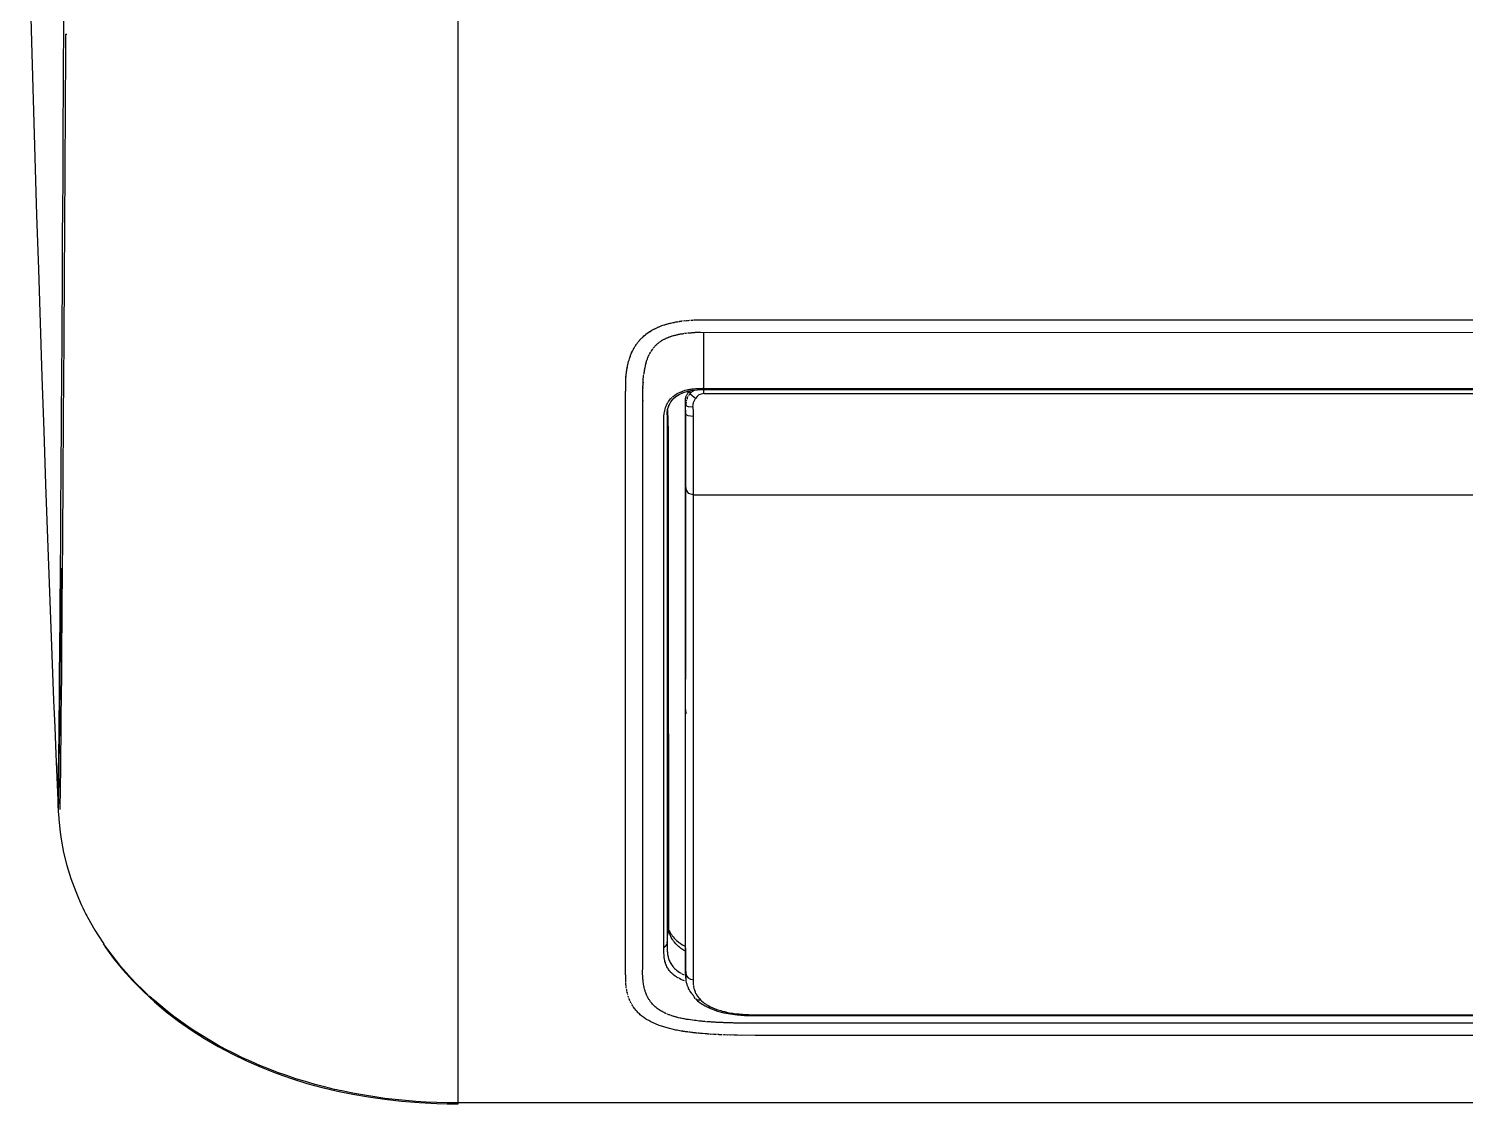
# Model space of a CAD drawing. Header units: millimetres. Extents: x 1291 to 5660, y 748 to 2981.
# Drawn here: x 1292 to 1448.4, y 2232.3 to 2349.4 of the extents above; entities that cross this region are included whole.
import ezdxf

# ---------------------------------------------------------------- set-up
doc = ezdxf.new("R2010")
doc.units = ezdxf.units.MM

msp = doc.modelspace()

# ---------------------------------------------------------------- linework, layer by layer
for p, q in [((1359.93, 2314.57), (1359.84, 2314.44)), ((1360.12, 2314.79), (1359.99, 2314.64)), ((1366.56, 2239.9), (1366.19, 2239.93))]:
    msp.add_line(p, q)
for points in [[(1338.71, 2417.24), (1338.71, 2232.29)], [(1291.99, 2358.46), (1292.33, 2346.73), (1292.85, 2329.13), (1293.04, 2323.25), (1293.42, 2311.52), (1293.63, 2305.65), (1293.83, 2299.78), (1294.03, 2293.91), (1294.25, 2288.05), (1294.47, 2282.18), (1294.7, 2276.31), (1294.82, 2273.37), (1294.94, 2270.44), (1295.19, 2264.57), (1295.19, 2264.69), (1295.2, 2264.81), (1295.2, 2265.05), (1295.2, 2265.28), (1295.21, 2265.53), (1295.22, 2266.49), (1295.22, 2267.47), (1295.23, 2268.46), (1295.26, 2270.49), (1295.29, 2272.56), (1295.3, 2273.62), (1295.31, 2274.68), (1295.32, 2275.76), (1295.33, 2276.85), (1295.34, 2277.96), (1295.35, 2279.08), (1295.35, 2279.64), (1295.35, 2280.2), (1295.36, 2280.78), (1295.36, 2281.35), (1295.41, 2286.04), (1295.45, 2290.9), (1295.47, 2293.41), (1295.48, 2295.96), (1295.48, 2296.61), (1295.49, 2297.25), (1295.49, 2297.91), (1295.5, 2298.24), (1295.5, 2298.56), (1295.51, 2299.88), (1295.52, 2301.2), (1295.56, 2306.6), (1295.6, 2312.17), (1295.61, 2315.02), (1295.63, 2317.9), (1295.65, 2320.83), (1295.67, 2323.79), (1295.68, 2326.8), (1295.7, 2329.83), (1295.72, 2332.92), (1295.74, 2336.04), (1295.75, 2339.21), (1295.78, 2342.4), (1295.79, 2345.64), (1295.81, 2348.92), (1295.74, 2355.76)], [(1296.03, 2348.8), (1296, 2348.79), (1295.98, 2345.5), (1295.96, 2342.24), (1295.95, 2339.03), (1295.93, 2335.85), (1295.91, 2332.72), (1295.89, 2329.63), (1295.87, 2326.58), (1295.85, 2323.58), (1295.83, 2320.62), (1295.82, 2317.7), (1295.8, 2314.83), (1295.79, 2311.98), (1295.74, 2306.44), (1295.71, 2301.06), (1295.69, 2298.44), (1295.67, 2295.86), (1295.66, 2293.32), (1295.64, 2290.82), (1295.6, 2285.96), (1295.56, 2281.28), (1295.54, 2278.99), (1295.52, 2276.77), (1295.51, 2276.22), (1295.5, 2275.12), (1295.49, 2274.58), (1295.48, 2273.5), (1295.47, 2272.43), (1295.45, 2270.36), (1295.43, 2268.32), (1295.42, 2267.31), (1295.41, 2266.33), (1295.4, 2265.84), (1295.39, 2265.35), (1295.39, 2264.64), (1295.38, 2264.52), (1295.38, 2264.4)], [(1296.12, 2348.8), (1296.08, 2348.8)], [(1359.14, 2316.1), (1359.2, 2316.15), (1359.54, 2316.4), (1359.6, 2316.44), (1359.67, 2316.47), (1359.85, 2316.59), (1359.91, 2316.62), (1360.17, 2316.76)], [(1360.04, 2316.69), (1360.3, 2316.82)], [(1360.3, 2316.82), (1360.37, 2316.85), (1360.44, 2316.89), (1360.65, 2316.98), (1360.72, 2317), (1360.79, 2317.03), (1360.87, 2317.06), (1360.94, 2317.09), (1361.17, 2317.17), (1361.25, 2317.19), (1361.33, 2317.22), (1361.41, 2317.24), (1361.49, 2317.27), (1361.57, 2317.29), (1361.66, 2317.31), (1361.74, 2317.33), (1361.83, 2317.35), (1361.91, 2317.37), (1362.17, 2317.44), (1362.26, 2317.45), (1362.35, 2317.47), (1362.44, 2317.49), (1362.53, 2317.5), (1362.63, 2317.52), (1362.64, 2317.52), (1362.66, 2317.53)], [(1360.51, 2316.92), (1360.58, 2316.95)], [(1362.7, 2317.53), (1362.72, 2317.54), (1362.73, 2317.54)], [(1362.83, 2317.56), (1362.84, 2317.56)], [(1362.87, 2317.57), (1362.91, 2317.57)], [(1362.97, 2317.58), (1362.99, 2317.58)], [(1363, 2317.58), (1363.02, 2317.59)], [(1363.05, 2317.59), (1363.07, 2317.59)], [(1363.08, 2317.59), (1363.1, 2317.6), (1363.12, 2317.6), (1363.13, 2317.6)], [(1363.17, 2317.6), (1363.18, 2317.61)], [(1363.2, 2317.61), (1363.21, 2317.61)], [(1363.28, 2317.62), (1363.3, 2317.62), (1363.73, 2317.66), (1363.74, 2317.67), (1363.92, 2317.68)], [(1363.41, 2317.63), (1363.43, 2317.64)], [(1363.57, 2317.65), (1363.59, 2317.65)], [(1363.62, 2317.65), (1363.64, 2317.66)], [(1363.8, 2317.67), (1363.82, 2317.67)], [(1363.92, 2317.68), (1363.94, 2317.68)], [(1364, 2317.68), (1364.02, 2317.69)], [(1364.09, 2317.69), (1364.31, 2317.7), (1364.33, 2317.71)], [(1364.14, 2317.69), (1364.16, 2317.7)], [(1364.22, 2317.7), (1364.24, 2317.7)], [(1364.4, 2317.71), (1364.42, 2317.72), (1364.96, 2317.73), (1365.02, 2317.73), (1365.24, 2317.73), (1365.32, 2317.74), (2282.07, 2317.73), (2282.12, 2317.73), (2282.77, 2317.7), (2282.81, 2317.7)], [(1364.53, 2317.72), (1364.57, 2317.72)], [(1364.72, 2317.72), (1364.77, 2317.73)], [(1357.38, 2313.44), (1357.4, 2313.49), (1357.41, 2313.53), (1357.43, 2313.59), (1357.5, 2313.77), (1357.52, 2313.82), (1357.53, 2313.87), (1357.55, 2313.91), (1357.57, 2313.96), (1357.62, 2314.1), (1357.64, 2314.14), (1357.73, 2314.33), (1357.79, 2314.46), (1357.83, 2314.52), (1357.93, 2314.7), (1357.96, 2314.76), (1358, 2314.82), (1358.04, 2314.87), (1358.08, 2314.94), (1358.11, 2314.99), (1358.2, 2315.11), (1358.23, 2315.16), (1358.28, 2315.21), (1358.32, 2315.27), (1358.36, 2315.32), (1358.4, 2315.37), (1358.68, 2315.68)], [(1358.5, 2315.48), (1358.54, 2315.53)], [(1358.58, 2315.58), (1358.73, 2315.73), (1358.78, 2315.78), (1358.88, 2315.87), (1358.98, 2315.97), (1359.14, 2316.1)], [(1359.04, 2316.01), (1359.09, 2316.05)], [(1359.42, 2316.31), (1359.49, 2316.35)], [(1359.73, 2316.51), (1359.79, 2316.55)], [(1361.11, 2315.55), (1361.08, 2315.53), (1361.01, 2315.5), (1360.87, 2315.42), (1360.81, 2315.38), (1360.74, 2315.33), (1360.68, 2315.28), (1360.61, 2315.24), (1360.55, 2315.18), (1360.48, 2315.13), (1360.42, 2315.09), (1360.36, 2315.03), (1360.3, 2314.97), (1360.24, 2314.92), (1360.18, 2314.85), (1360.15, 2314.83)], [(1363.33, 2316.21), (1363.27, 2316.2), (1363.2, 2316.19), (1363.15, 2316.18), (1363.09, 2316.17), (1363.04, 2316.16), (1362.98, 2316.16), (1362.94, 2316.15), (1362.78, 2316.12), (1362.74, 2316.12), (1362.72, 2316.11), (1362.69, 2316.1), (1362.65, 2316.09), (1362.56, 2316.07), (1362.48, 2316.05), (1362.4, 2316.03), (1362.32, 2316.01), (1362.24, 2315.99), (1362.17, 2315.97), (1361.96, 2315.91), (1361.89, 2315.88), (1361.83, 2315.86), (1361.76, 2315.84), (1361.7, 2315.82), (1361.64, 2315.8), (1361.58, 2315.78), (1361.53, 2315.75), (1361.37, 2315.68), (1361.33, 2315.66), (1361.19, 2315.6), (1361.15, 2315.58)], [(1361.28, 2315.65), (1361.24, 2315.62)], [(1361.48, 2315.73), (1361.42, 2315.7)], [(1362.09, 2315.95), (1362.03, 2315.93)], [(1362.89, 2316.14), (1362.81, 2316.13)], [(1363.71, 2316.26), (1363.55, 2316.24), (1363.48, 2316.23), (1363.4, 2316.22)], [(1364.54, 2316.33), (1364.48, 2316.32), (1364.42, 2316.31), (1364.37, 2316.31), (1364.27, 2316.3), (1364.17, 2316.3), (1364.07, 2316.29), (1363.88, 2316.27), (1363.8, 2316.27)], [(1364.65, 2316.33), (1364.59, 2316.33)], [(2282.74, 2316.32), (1365.15, 2316.34), (1365.1, 2316.34), (1364.76, 2316.34), (1364.7, 2316.33)], [(2281.69, 2309.68), (1365.49, 2309.68), (1365.49, 2316.34)], [(1357.46, 2313.68), (1357.48, 2313.72)], [(1357.59, 2314), (1357.6, 2314.05)], [(1357.68, 2314.2), (1357.7, 2314.27)], [(1357.86, 2314.58), (1357.9, 2314.64)], [(1359.52, 2313.91), (1359.44, 2313.75), (1359.42, 2313.69), (1359.39, 2313.63), (1359.37, 2313.57), (1359.34, 2313.5), (1359.32, 2313.42), (1359.29, 2313.35), (1359.26, 2313.28), (1359.24, 2313.2), (1359.22, 2313.13), (1359.2, 2313.07), (1359.18, 2313), (1359.12, 2312.75), (1359.1, 2312.69), (1359.07, 2312.52), (1359.06, 2312.47), (1359.05, 2312.43), (1359.04, 2312.37), (1359.03, 2312.32), (1359.03, 2312.28), (1359.02, 2312.23), (1359.01, 2312.19), (1359.01, 2312.15), (1358.99, 2312.05), (1358.97, 2311.96), (1358.96, 2311.86)], [(1359.5, 2313.86), (1359.47, 2313.8)], [(1359.69, 2314.22), (1359.6, 2314.06), (1359.57, 2314.02), (1359.55, 2313.96)], [(1359.66, 2314.17), (1359.63, 2314.12)], [(1359.9, 2314.52), (1359.77, 2314.36), (1359.75, 2314.31), (1359.72, 2314.27)], [(1360.06, 2314.72), (1360.02, 2314.68)], [(1357.02, 2311.43), (1357.05, 2311.78), (1357.06, 2311.84), (1357.07, 2311.9), (1357.07, 2311.96), (1357.08, 2312.01), (1357.09, 2312.13), (1357.1, 2312.18), (1357.11, 2312.23), (1357.12, 2312.29), (1357.13, 2312.35), (1357.18, 2312.62), (1357.19, 2312.67), (1357.26, 2312.99)], [(1357.14, 2312.4), (1357.15, 2312.46)], [(1357.16, 2312.51), (1357.17, 2312.56)], [(1357.22, 2312.83), (1357.24, 2312.88)], [(1357.26, 2312.99), (1357.3, 2313.14)], [(1357.27, 2313.04), (1357.28, 2313.09)], [(1357.3, 2313.14), (1357.31, 2313.19), (1357.34, 2313.29), (1357.36, 2313.34), (1357.37, 2313.39)], [(1359.17, 2312.94), (1359.15, 2312.87)], [(1357.01, 2245.55), (1357, 2245.55), (1357, 2245.66), (1356.99, 2245.67), (1356.99, 2246.36), (1356.98, 2246.4), (1356.98, 2283.42), (1356.98, 2291.26), (1356.98, 2309.95), (1356.99, 2310.01), (1356.99, 2310.64), (1356.99, 2310.68), (1356.99, 2310.97), (1357, 2310.99), (1357, 2311.06), (1357.01, 2311.13), (1357.01, 2311.19), (1357.02, 2311.31), (1357.02, 2311.37), (1357.03, 2311.55)], [(1357.04, 2311.61), (1357.04, 2311.67)], [(1358.85, 2308.19), (1358.86, 2308.28), (1358.86, 2309.59), (1358.87, 2309.67), (1358.87, 2310.53), (1358.88, 2310.57), (1358.88, 2310.74), (1358.88, 2310.79), (1358.89, 2310.98), (1358.89, 2311.04), (1358.9, 2311.1), (1358.9, 2311.16), (1358.9, 2311.23), (1358.91, 2311.3), (1358.91, 2311.37), (1358.92, 2311.44), (1358.93, 2311.61), (1358.95, 2311.77)], [(1358.89, 2310.92), (1358.88, 2310.88)], [(1358.86, 2308.95), (1358.86, 2308.88)], [(1358.87, 2310.36), (1358.87, 2310.3)], [(1362.75, 2246.03), (1362.71, 2246.05), (1362.67, 2246.08), (1362.59, 2246.11), (1362.52, 2246.16), (1362.38, 2246.25), (1362.25, 2246.35), (1362.14, 2246.45), (1362.02, 2246.55), (1361.97, 2246.6), (1361.92, 2246.64), (1361.9, 2246.67), (1361.87, 2246.69), (1361.85, 2246.73), (1361.83, 2246.75), (1361.74, 2246.86), (1361.67, 2246.96), (1361.6, 2247.07), (1361.53, 2247.17), (1361.48, 2247.28), (1361.42, 2247.39), (1361.38, 2247.5), (1361.34, 2247.61), (1361.31, 2247.73), (1361.27, 2247.84), (1361.24, 2247.96), (1361.22, 2248.08), (1361.21, 2248.15), (1361.2, 2248.2), (1361.2, 2248.27), (1361.19, 2248.32), (1361.18, 2248.45), (1361.17, 2248.58), (1361.16, 2248.71), (1361.15, 2248.97), (1361.15, 2272.02), (1361.15, 2275.58), (1361.15, 2307.17), (1361.16, 2307.26), (1361.16, 2307.34), (1361.17, 2307.42), (1361.18, 2307.51), (1361.21, 2307.67), (1361.24, 2307.84), (1361.28, 2308.01), (1361.34, 2308.18), (1361.37, 2308.26), (1361.4, 2308.35), (1361.42, 2308.38), (1361.43, 2308.43), (1361.45, 2308.47), (1361.48, 2308.51), (1361.52, 2308.58), (1361.56, 2308.67), (1361.61, 2308.74), (1361.66, 2308.82), (1361.76, 2308.97), (1361.89, 2309.12), (1362.03, 2309.26)], [(1361.51, 2307.38), (1361.52, 2307.67), (1361.59, 2308.06), (1361.73, 2308.44), (1361.91, 2308.78), (1362.17, 2309.11), (1362.47, 2309.37), (1362.83, 2309.6), (1363.27, 2309.8), (1363.75, 2309.95), (1364.28, 2310.05), (1364.83, 2310.1), (1365.16, 2310.12), (2281.73, 2310.11)], [(1361.92, 2309.16), (1361.96, 2309.19), (1361.99, 2309.22)], [(1362.1, 2309.33), (1362.18, 2309.39), (1362.33, 2309.51), (1362.5, 2309.63), (1362.68, 2309.73), (1362.87, 2309.82), (1362.92, 2309.85), (1362.97, 2309.86), (1363.02, 2309.88), (1363.07, 2309.9), (1363.17, 2309.95), (1363.28, 2309.98), (1363.48, 2310.05), (1363.69, 2310.1), (1363.8, 2310.13), (1363.91, 2310.15), (1364.02, 2310.17), (1364.13, 2310.19), (1364.24, 2310.2), (1364.35, 2310.21), (1364.58, 2310.23), (1364.81, 2310.25), (1365.03, 2310.26), (2282.14, 2310.26)], [(1364.33, 2307.2), (1363.78, 2307.26), (1363.53, 2307.41), (1363.52, 2308.4), (1363.49, 2308.87), (1363.5, 2309.03), (1363.52, 2309.18), (1363.53, 2309.22), (1363.53, 2309.25), (1363.54, 2309.3), (1363.55, 2309.33), (1363.58, 2309.4), (1363.61, 2309.47), (1363.64, 2309.54), (1363.67, 2309.61), (1363.75, 2309.73), (1363.85, 2309.85), (1363.96, 2309.96), (1363.98, 2309.66), (1363.97, 2309.66)], [(1363.62, 2308.98), (1363.59, 2308.9), (1363.58, 2308.86)], [(1363.78, 2309.38), (1363.74, 2309.3), (1363.7, 2309.22), (1363.67, 2309.15), (1363.64, 2309.06)], [(1363.87, 2309.52), (1363.83, 2309.45)], [(1363.92, 2309.59), (1363.9, 2309.56)], [(1363.95, 2309.63), (1363.94, 2309.61)], [(1364, 2309.68), (1364, 2309.69)], [(1364.05, 2309.74), (1364.08, 2309.78), (1364.12, 2309.82), (1364.2, 2309.89), (1364.24, 2309.92), (1364.28, 2309.96), (1364.44, 2310.06)], [(1365.32, 2310.26), (1365.37, 2310.27)], [(1371.49, 2310.1), (1371.49, 2310.11)], [(1359.11, 2244.62), (1359.11, 2244.65), (1359.1, 2244.67), (1359.09, 2244.72), (1359.07, 2244.77), (1359.05, 2244.84), (1359.02, 2244.96), (1359.01, 2245.02), (1358.96, 2245.2), (1358.94, 2245.33), (1358.93, 2245.4), (1358.92, 2245.45), (1358.9, 2245.58), (1358.9, 2245.64), (1358.89, 2245.7), (1358.88, 2245.76), (1358.88, 2245.83), (1358.86, 2246), (1358.85, 2246.13), (1358.85, 2246.31), (1358.84, 2246.38), (1358.84, 2246.93), (1358.85, 2246.99), (1358.85, 2308.19)], [(1361.55, 2307.81), (1361.53, 2307.51), (1361.51, 2307.21)], [(1361.51, 2307.53), (1361.52, 2307.6), (1361.52, 2307.68)], [(1361.51, 2307.52), (1361.51, 2249.36), (1361.51, 2249.23), (1361.52, 2248.98), (1361.53, 2248.87), (1361.54, 2248.8), (1361.54, 2248.75), (1361.55, 2248.68), (1361.56, 2248.62), (1361.58, 2248.5), (1361.6, 2248.4), (1361.63, 2248.28), (1361.67, 2248.16), (1361.7, 2248.06), (1361.74, 2247.94), (1361.79, 2247.83), (1361.85, 2247.72), (1361.91, 2247.61), (1361.98, 2247.5), (1362.05, 2247.4), (1362.13, 2247.29), (1362.15, 2247.27), (1362.17, 2247.24), (1362.2, 2247.21), (1362.22, 2247.19), (1362.26, 2247.13), (1362.32, 2247.08), (1362.42, 2246.99), (1362.54, 2246.89), (1362.67, 2246.79), (1362.8, 2246.69), (1362.87, 2246.65), (1362.95, 2246.6), (1362.99, 2246.58), (1363.03, 2246.56), (1363.06, 2246.53)], [(1361.52, 2307.71), (1361.53, 2307.75), (1361.54, 2307.83), (1361.56, 2307.98), (1361.6, 2308.13), (1361.65, 2308.28), (1361.7, 2308.43), (1361.72, 2308.49)], [(1361.55, 2307.76), (1361.55, 2307.78)], [(1361.68, 2253.58), (1361.68, 2259.14), (1361.68, 2271.09), (1361.67, 2274.25), (1361.67, 2305.61), (1361.59, 2307.93)], [(1363.51, 2246.55), (1363.49, 2247.07), (1363.49, 2308.87)], [(1363.67, 2245.34), (1363.67, 2245.36), (1363.65, 2245.4), (1363.64, 2245.44), (1363.63, 2245.52), (1363.61, 2245.6), (1363.59, 2245.68), (1363.58, 2245.76), (1363.57, 2245.84), (1363.56, 2245.92), (1363.54, 2246.08), (1363.53, 2246.24), (1363.53, 2248.93), (1363.52, 2249.74), (1363.53, 2307.41), (1363.49, 2307.95)], [(1363.56, 2308.77), (1363.53, 2308.57), (1363.53, 2308.52), (1363.53, 2308.44), (1363.52, 2308.43)], [(1363.52, 2308.4), (1363.78, 2308.28), (1364.32, 2308.24), (1364.33, 2307.72), (1364.33, 2307.2), (1364.33, 2306.6), (1364.33, 2245.75), (1364.34, 2245.46), (1364.35, 2245.32), (1364.36, 2245.25)], [(1361.15, 2306.92), (1361.15, 2306.96)], [(1363.53, 2307.3), (1363.53, 2307.34)], [(1363.49, 2299.73), (1363.53, 2299.24), (1363.78, 2298.86), (1364.33, 2298.7)], [(1364.33, 2298.67), (2282.85, 2298.67), (2283.4, 2298.82), (2283.65, 2299.2)], [(1295.51, 2290.67), (1295.48, 2287.96), (1295.44, 2283.59), (1295.39, 2279.37), (1295.36, 2277.32), (1295.34, 2275.31), (1295.32, 2273.34), (1295.3, 2271.41), (1295.27, 2269.52), (1295.26, 2267.67), (1295.24, 2265.86), (1295.21, 2264.09), (1295.22, 2263.91), (1295.23, 2263.73), (1295.25, 2263.55), (1295.26, 2263.36), (1295.29, 2263), (1295.33, 2262.63), (1295.41, 2261.91), (1295.52, 2261.18), (1295.79, 2259.73), (1296.14, 2258.3), (1296.58, 2256.87), (1297.1, 2255.46), (1297.39, 2254.75), (1297.7, 2254.05), (1297.87, 2253.7), (1298.04, 2253.35), (1298.22, 2253), (1298.31, 2252.83), (1298.4, 2252.66), (1299.17, 2251.27), (1300.04, 2249.92), (1300.15, 2249.77)], [(1363.49, 2275.3), (1363.53, 2274.81)], [(1363.02, 2249.26), (1362.99, 2249.28), (1362.97, 2249.3), (1362.9, 2249.35), (1362.85, 2249.39), (1362.73, 2249.48), (1362.64, 2249.57), (1362.45, 2249.76), (1362.29, 2249.95), (1362.21, 2250.05), (1362.15, 2250.14), (1362.11, 2250.19), (1362.08, 2250.24), (1362.05, 2250.29), (1361.96, 2250.45), (1361.91, 2250.55), (1361.87, 2250.65), (1361.82, 2250.75), (1361.8, 2250.8), (1361.77, 2250.86), (1361.76, 2250.91), (1361.74, 2250.96), (1361.69, 2251.17), (1361.68, 2253.58)], [(1361.56, 2250.51), (1361.62, 2251.27), (1361.68, 2252.03)], [(1361.69, 2251.26), (1361.68, 2251.27)], [(1361.69, 2251.2), (1361.69, 2251.21)], [(1361.71, 2251.25), (1361.81, 2251.05), (1361.82, 2251.01), (1361.84, 2250.98), (1361.86, 2250.94), (1361.88, 2250.91), (1361.92, 2250.84), (1361.97, 2250.77), (1362.06, 2250.64), (1362.16, 2250.52), (1362.27, 2250.39), (1362.39, 2250.26), (1362.53, 2250.13), (1362.68, 2250.01), (1362.71, 2249.98), (1362.75, 2249.95), (1362.84, 2249.89), (1362.92, 2249.84), (1363.01, 2249.78), (1363.19, 2249.67), (1363.38, 2249.56), (1363.42, 2249.55)], [(1361.73, 2251.02), (1361.71, 2251.07)], [(1305.01, 2244.19), (1304.68, 2244.49), (1304.37, 2244.8), (1303.74, 2245.41), (1303.15, 2246.04), (1302.58, 2246.66), (1302.03, 2247.3), (1300.14, 2249.77)], [(1300.27, 2249.51), (1300.28, 2249.49), (1300.29, 2249.47), (1301.2, 2248.18), (1302.25, 2246.93), (1303.34, 2245.73), (1304.48, 2244.57), (1305.69, 2243.45), (1306.97, 2242.37), (1308.31, 2241.35), (1309.71, 2240.36), (1311.13, 2239.46), (1312.61, 2238.59), (1314.13, 2237.79), (1315.7, 2237.03), (1317.29, 2236.33), (1318.94, 2235.68), (1320.59, 2235.09), (1322.28, 2234.57), (1323.93, 2234.11), (1325.62, 2233.72), (1327.29, 2233.39), (1328.99, 2233.1), (1330.78, 2232.85), (1332.59, 2232.65), (1334.5, 2232.48), (1336.43, 2232.38), (1337.57, 2232.35), (1338.71, 2232.33)], [(1361.51, 2249.91), (1361.5, 2249.83), (1361.48, 2249.76), (1361.44, 2249.69), (1361.4, 2249.62), (1361.35, 2249.56), (1361.29, 2249.5), (1361.22, 2249.45), (1361.15, 2249.41)], [(1361.17, 2249.4), (1361.19, 2249.41), (1361.22, 2249.42), (1361.22, 2249.43), (1361.26, 2249.45), (1361.3, 2249.47), (1361.35, 2249.53), (1361.38, 2249.56), (1361.4, 2249.59), (1361.42, 2249.63)], [(1361.44, 2249.66), (1361.45, 2249.68), (1361.46, 2249.7), (1361.47, 2249.71)], [(1361.51, 2249.88), (1361.52, 2249.96)], [(1361.52, 2250.05), (1361.53, 2250.13)], [(1361.53, 2250.21), (1361.55, 2250.36), (1361.56, 2250.52)], [(1363.41, 2249.01), (1363.08, 2249.22)], [(1356.98, 2247.4), (1356.98, 2247.46)], [(1358.85, 2247.41), (1358.85, 2247.47)], [(1363.1, 2246.51), (1363.36, 2246.38)], [(1363.5, 2246.56), (1363.53, 2246.25), (1363.55, 2245.94)], [(1363.53, 2246.39), (1363.53, 2246.43)], [(1356.99, 2245.91), (1356.99, 2245.94)], [(1357.01, 2245.46), (1357.01, 2245.47)], [(1357.04, 2245.14), (1357.04, 2245.16), (1357.02, 2245.41)], [(1357.03, 2245.29), (1357.02, 2245.31)], [(1357.03, 2245.24), (1357.03, 2245.26)], [(1357.05, 2245.11), (1357.04, 2245.13)], [(1357.05, 2245.06), (1357.05, 2245.08)], [(1357.06, 2244.96), (1357.06, 2244.98), (1357.06, 2245)], [(1357.08, 2244.84), (1357.08, 2244.85), (1357.08, 2244.87)], [(1358.85, 2246.19), (1358.85, 2246.25)], [(1358.87, 2245.89), (1358.87, 2245.95)], [(1358.99, 2245.08), (1358.98, 2245.14)], [(1363.39, 2245.74), (1363.19, 2245.82), (1363.01, 2245.9), (1362.84, 2245.98), (1362.8, 2246)], [(1363.68, 2245.31), (1363.67, 2245.32)], [(1364.43, 2244.06), (1364.43, 2244.07), (1364.42, 2244.07), (1364.41, 2244.09), (1364.4, 2244.09), (1364.38, 2244.11), (1364.36, 2244.13), (1364.34, 2244.17), (1364.24, 2244.28), (1364.19, 2244.35), (1364.08, 2244.5), (1363.98, 2244.65), (1363.93, 2244.73), (1363.89, 2244.81), (1363.85, 2244.89), (1363.82, 2244.96), (1363.75, 2245.12), (1363.69, 2245.28), (1363.69, 2245.29), (1363.68, 2245.3)], [(1364.37, 2245.18), (1364.38, 2245.11), (1364.42, 2244.89), (1364.47, 2244.75)], [(2308.67, 2232.44), (1338.71, 2232.44), (1337.56, 2232.45), (1336.42, 2232.48), (1335.28, 2232.53), (1334.15, 2232.6), (1333.02, 2232.7), (1331.9, 2232.81), (1330.78, 2232.94), (1329.67, 2233.09), (1328.56, 2233.27), (1327.47, 2233.46), (1326.92, 2233.57), (1326.1, 2233.74), (1325.83, 2233.8), (1325.69, 2233.83), (1325.55, 2233.86), (1325.28, 2233.92), (1324.21, 2234.19), (1323.16, 2234.46), (1322.11, 2234.76), (1321.09, 2235.08), (1320.08, 2235.41), (1319.09, 2235.77), (1318.11, 2236.14), (1317.15, 2236.53), (1316.2, 2236.94), (1315.27, 2237.36), (1314.35, 2237.81), (1314.13, 2237.92), (1313.91, 2238.03), (1313.68, 2238.15), (1313.46, 2238.26), (1312.59, 2238.74), (1311.73, 2239.23), (1310.9, 2239.73), (1310.09, 2240.24), (1309.3, 2240.77), (1308.54, 2241.31), (1307.79, 2241.86), (1307.06, 2242.43), (1306.36, 2243), (1305.67, 2243.59), (1305.51, 2243.74), (1305.34, 2243.88), (1305.25, 2243.96), (1305.17, 2244.03), (1305.09, 2244.11)], [(1357.1, 2244.73), (1357.1, 2244.75), (1357.1, 2244.76), (1357.09, 2244.78)], [(1357.13, 2244.56), (1357.11, 2244.68), (1357.11, 2244.69)], [(1357.12, 2244.62), (1357.12, 2244.63)], [(1357.18, 2244.36), (1357.18, 2244.38), (1357.15, 2244.5)], [(1357.17, 2244.44), (1357.16, 2244.45)], [(1357.18, 2244.4), (1357.17, 2244.41)], [(1357.22, 2244.25), (1357.2, 2244.29), (1357.2, 2244.3)], [(1357.23, 2244.2), (1357.22, 2244.21)], [(1357.24, 2244.16), (1357.24, 2244.17), (1357.23, 2244.19)], [(1357.3, 2243.95), (1357.3, 2243.96), (1357.26, 2244.07)], [(1357.28, 2244.02), (1357.28, 2244.03), (1357.27, 2244.04), (1357.27, 2244.06)], [(1357.31, 2243.92), (1357.31, 2243.93)], [(1357.34, 2243.86), (1357.33, 2243.88)], [(1357.46, 2243.55), (1357.45, 2243.57), (1357.37, 2243.78)], [(1357.38, 2243.76), (1357.37, 2243.77)], [(1357.41, 2243.67), (1357.4, 2243.69)], [(1357.44, 2243.61), (1357.43, 2243.62), (1357.43, 2243.63), (1357.42, 2243.65)], [(1357.48, 2243.51), (1357.47, 2243.53)], [(1357.51, 2243.46), (1357.5, 2243.48)], [(1357.52, 2243.43), (1357.52, 2243.44)], [(1357.57, 2243.33), (1357.56, 2243.35), (1357.55, 2243.36), (1357.55, 2243.37), (1357.54, 2243.38), (1357.54, 2243.4), (1357.53, 2243.41)], [(1357.59, 2243.29), (1357.58, 2243.3), (1357.58, 2243.31)], [(1357.62, 2243.24), (1357.61, 2243.25), (1357.6, 2243.26), (1357.6, 2243.27)], [(1361.44, 2242.15), (1361.38, 2242.18), (1361.33, 2242.21), (1361.27, 2242.23), (1361.17, 2242.28), (1361.07, 2242.34), (1360.96, 2242.39), (1360.86, 2242.45), (1360.64, 2242.59), (1360.53, 2242.66), (1360.43, 2242.74), (1360.32, 2242.82), (1360.22, 2242.91), (1360.11, 2243), (1360.02, 2243.1), (1359.92, 2243.2), (1359.83, 2243.31), (1359.77, 2243.38), (1359.71, 2243.45), (1359.66, 2243.52), (1359.61, 2243.59), (1359.57, 2243.65), (1359.53, 2243.72), (1359.49, 2243.78), (1359.45, 2243.85), (1359.42, 2243.9), (1359.39, 2243.97), (1359.36, 2244.01), (1359.34, 2244.07), (1359.31, 2244.12), (1359.27, 2244.23), (1359.25, 2244.27), (1359.23, 2244.31), (1359.21, 2244.35), (1359.16, 2244.5), (1359.13, 2244.58), (1359.12, 2244.6)], [(1359.2, 2244.39), (1359.18, 2244.43), (1359.17, 2244.47)], [(1364.57, 2243.8), (1364.49, 2243.92), (1364.44, 2244.06)], [(1364.47, 2244.75), (1364.54, 2244.54), (1364.57, 2244.47), (1364.61, 2244.41), (1364.65, 2244.33), (1364.68, 2244.27), (1364.72, 2244.2), (1364.81, 2244.07), (1364.91, 2243.93), (1365.02, 2243.8), (1365.14, 2243.67), (1365.25, 2243.57), (1365.42, 2243.42), (1365.48, 2243.37), (1365.54, 2243.32), (1365.61, 2243.27), (1365.68, 2243.22), (1365.75, 2243.17), (1365.82, 2243.13), (1365.89, 2243.09), (1366.04, 2243), (1366.21, 2242.91), (1366.47, 2242.79), (1366.75, 2242.68), (1367.03, 2242.58), (1367.34, 2242.49), (1367.49, 2242.45), (1367.65, 2242.41), (1367.74, 2242.38), (1367.81, 2242.36), (1367.89, 2242.35), (1367.98, 2242.33), (1368.31, 2242.27), (1368.65, 2242.21), (1368.99, 2242.16), (1369.34, 2242.13), (1369.52, 2242.11), (1369.61, 2242.1), (1369.7, 2242.1), (1369.87, 2242.08), (1370.06, 2242.08), (1370.41, 2242.06), (1370.77, 2242.05), (2276.4, 2242.05)], [(1364.49, 2244.68), (1364.52, 2244.61)], [(1364.58, 2243.8), (1364.7, 2243.68), (1364.83, 2243.57), (1365.21, 2243.27), (1365.64, 2243), (1365.85, 2242.9)], [(1364.58, 2243.79), (1364.83, 2243.66), (1365.14, 2243.67)], [(1357.68, 2243.14), (1357.67, 2243.15), (1357.66, 2243.16), (1357.65, 2243.17)], [(1357.7, 2243.09), (1357.7, 2243.1), (1357.69, 2243.11), (1357.68, 2243.13)], [(1357.72, 2243.05), (1357.72, 2243.07)], [(1357.74, 2243.03), (1357.73, 2243.04)], [(1357.82, 2242.9), (1357.81, 2242.91), (1357.8, 2242.93), (1357.8, 2242.94), (1357.79, 2242.95), (1357.78, 2242.96)], [(1357.87, 2242.83), (1357.86, 2242.84), (1357.85, 2242.85), (1357.85, 2242.87)], [(1363.84, 2240.15), (1363.79, 2240.16), (1363.72, 2240.17), (1363.66, 2240.17), (1363.61, 2240.18), (1363.54, 2240.19), (1363.49, 2240.2), (1363.43, 2240.21), (1363.37, 2240.22), (1363.31, 2240.23), (1363.25, 2240.23), (1363.2, 2240.24), (1363.05, 2240.27), (1362.9, 2240.3), (1362.75, 2240.32), (1362.61, 2240.35), (1362.47, 2240.38), (1362.05, 2240.47), (1361.91, 2240.5), (1361.78, 2240.54), (1361.65, 2240.57), (1361.26, 2240.68), (1361.14, 2240.72), (1361.02, 2240.76), (1360.9, 2240.8), (1360.78, 2240.84), (1360.64, 2240.89), (1360.5, 2240.94), (1360.37, 2240.99), (1360.23, 2241.05), (1359.98, 2241.16), (1359.73, 2241.29), (1359.61, 2241.35), (1359.5, 2241.41), (1359.27, 2241.54), (1359.16, 2241.61), (1358.95, 2241.76), (1358.76, 2241.9), (1358.57, 2242.05), (1358.48, 2242.13), (1358.4, 2242.21), (1358.31, 2242.3), (1358.23, 2242.38), (1358.16, 2242.47), (1358.08, 2242.55), (1358.01, 2242.64), (1357.94, 2242.73), (1357.88, 2242.82)], [(1361.82, 2242), (1361.75, 2242.03), (1361.68, 2242.05), (1361.62, 2242.08), (1361.56, 2242.1), (1361.5, 2242.13)], [(1362.24, 2241.86), (1362.02, 2241.93), (1361.95, 2241.95), (1361.88, 2241.98)], [(1362.17, 2241.88), (1362.09, 2241.9)], [(1363.28, 2241.61), (1363, 2241.66), (1362.91, 2241.68), (1362.73, 2241.72), (1362.65, 2241.75), (1362.56, 2241.78), (1362.48, 2241.79), (1362.24, 2241.86)], [(1362.4, 2241.81), (1362.32, 2241.84)], [(1365.84, 2242.9), (1366.01, 2242.86), (1366.2, 2242.91)], [(1365.88, 2242.89), (1366.1, 2242.79), (1366.33, 2242.68), (1366.99, 2242.45), (1367.69, 2242.27), (1368.41, 2242.14), (1369.13, 2242.04), (1369.92, 2241.98), (1370.72, 2241.95), (2276.28, 2241.95), (2276.87, 2241.96), (2277.64, 2242), (2278.4, 2242.09), (2278.53, 2242.11), (2278.66, 2242.13), (2279.24, 2242.22), (2279.8, 2242.35), (2280.43, 2242.53), (2281.02, 2242.76), (2281.16, 2242.82), (2281.31, 2242.89)], [(1363.19, 2241.63), (1363.09, 2241.65)], [(1365.71, 2241.29), (1365.61, 2241.31), (1365.52, 2241.31), (1365.4, 2241.32), (1365.28, 2241.33), (1365.14, 2241.34), (1364.99, 2241.36), (1364.83, 2241.38), (1364.66, 2241.4), (1364.47, 2241.42), (1364.28, 2241.45), (1364.06, 2241.48), (1363.85, 2241.51), (1363.61, 2241.54), (1363.38, 2241.59), (1363.28, 2241.61)], [(1364.15, 2240.11), (1363.97, 2240.13), (1363.9, 2240.14)], [(1364.09, 2240.12), (1364.03, 2240.13)], [(1364.54, 2240.06), (1364.35, 2240.09), (1364.28, 2240.1), (1364.22, 2240.1), (1364.15, 2240.11)], [(1823.58, 2241.12), (1370.56, 2241.12), (1370.47, 2241.12), (1370.03, 2241.12), (1369.94, 2241.13), (1369.28, 2241.13), (1369.17, 2241.14), (1368.77, 2241.14), (1368.66, 2241.15), (1368.55, 2241.15), (1368.45, 2241.15), (1368.34, 2241.15), (1368.12, 2241.16), (1368.01, 2241.16), (1367.9, 2241.17), (1367.79, 2241.18), (1367.67, 2241.18), (1367.56, 2241.19), (1367.32, 2241.19), (1367.2, 2241.2), (1366.85, 2241.21), (1366.72, 2241.22), (1366.48, 2241.23), (1366.35, 2241.24), (1366.22, 2241.26), (1366.1, 2241.26), (1365.84, 2241.28), (1365.78, 2241.29)], [(1364.48, 2240.07), (1364.41, 2240.08)], [(1364.81, 2240.04), (1364.74, 2240.04), (1364.67, 2240.05), (1364.61, 2240.06)], [(1366.09, 2239.93), (1366.02, 2239.94), (1365.94, 2239.94), (1365.87, 2239.95), (1365.79, 2239.96), (1365.72, 2239.96), (1365.65, 2239.97), (1365.36, 2239.99), (1365.29, 2239.99), (1365.22, 2240), (1365.15, 2240.01), (1364.94, 2240.02), (1364.87, 2240.03)], [(1365.08, 2240.01), (1365.01, 2240.02)], [(1366.12, 2239.93), (1366.1, 2239.94)], [(1366.3, 2239.91), (1366.26, 2239.93)], [(1366.46, 2239.9), (1366.43, 2239.91)], [(1366.81, 2239.89), (1366.64, 2239.9), (1366.6, 2239.9)], [(1366.74, 2239.89), (1366.7, 2239.9)], [(1366.92, 2239.88), (1366.88, 2239.89)], [(1367.51, 2239.86), (1367.17, 2239.87), (1367.14, 2239.88), (1366.99, 2239.88)], [(1367.36, 2239.86), (1367.32, 2239.87)], [(2280.67, 2239.9), (2280.05, 2239.88), (2280.02, 2239.87), (2279.83, 2239.87), (2279.79, 2239.86), (2279.12, 2239.84), (2279.09, 2239.83), (2277.51, 2239.81), (2277.46, 2239.8), (2276.17, 2239.8), (2276.02, 2239.79), (1371.22, 2239.79), (1371.08, 2239.8), (1369.12, 2239.81), (1369.09, 2239.81), (1368.83, 2239.81), (1368.78, 2239.82), (1367.62, 2239.85), (1367.59, 2239.86)], [(1367.78, 2239.84), (1367.74, 2239.85)], [(1368.09, 2239.83), (1368.05, 2239.84)], [(1368.45, 2239.82), (1368.42, 2239.83)], [(1369.69, 2239.8), (1369.65, 2239.81)]]:
    msp.add_lwpolyline(points)
for points in [[(1364.32, 2308.24, -0.144425), (1364.59, 2309.16), (1364.22, 2309.43), (1363.98, 2309.66), (1363.99, 2309.67)], [(1363.49, 2247.06), (1363.53, 2246.55, 0.39457), (1364.33, 2245.9)]]:
    msp.add_lwpolyline(points, format="xyb")
msp.add_arc((1365.53, 2308.58), 1.11, 92.1408, 148.1261)

doc.saveas('drawing.dxf')
